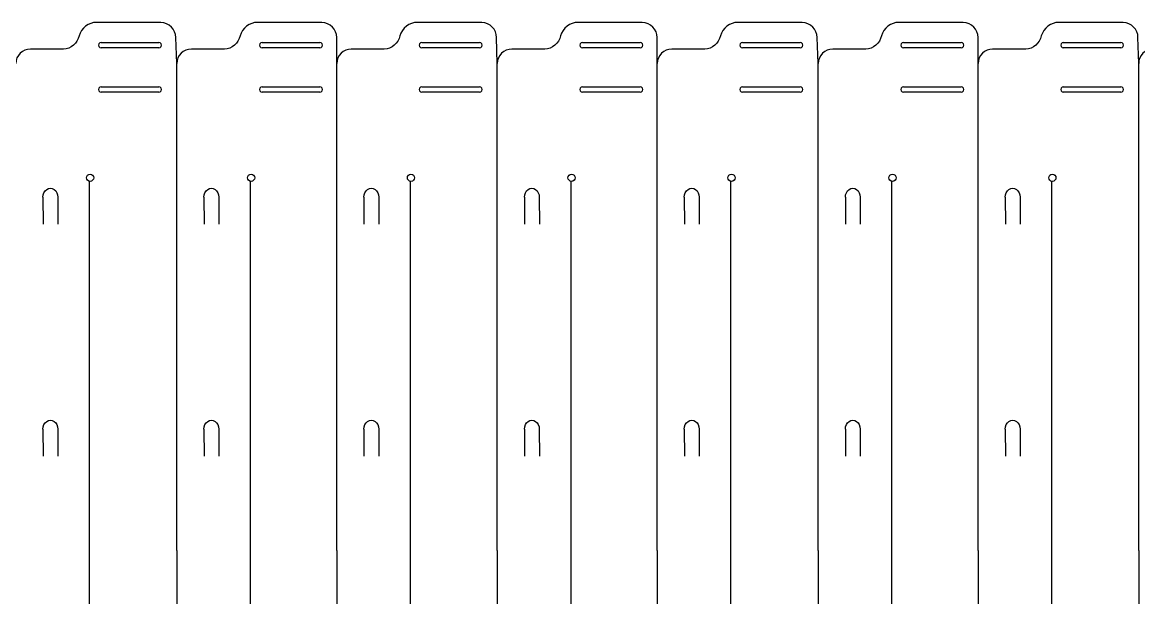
# Model space of a CAD drawing. Extents: x 7 to 1091, y 28 to 643.
# Drawn here: x 388.5 to 766.1, y 448.2 to 642.8 of the extents above; entities that cross this region are included whole.
import ezdxf

# ---------------------------------------------------------------- set-up
doc = ezdxf.new("R2010")
doc.units = 0
doc.layers.add('Layer_1', color=7, linetype='CONTINUOUS')

msp = doc.modelspace()

# ---------------------------------------------------------------- linework, layer by layer
at = {"layer": 'Layer_1', "color": 7}
for p, q in [((435.365313, 642.707316), (413.608599, 642.751316)), ((489.816722, 642.707316), (468.060008, 642.751316)), ((543.898402, 642.707316), (522.141688, 642.751316)), ((598.213392, 642.707316), (576.456678, 642.751316)), ((652.295072, 642.707316), (630.538358, 642.751316)), ((706.756508, 642.707316), (684.999794, 642.751316)), ((760.838188, 642.707316), (739.081474, 642.751316)), ((440.782763, 628.839657), (440.408192, 637.645361)), ((494.864443, 628.839657), (494.85968, 637.645361)), ((549.179433, 628.839657), (548.941281, 637.645361)), ((603.261112, 628.839657), (603.25635, 637.645361)), ((657.722549, 628.839657), (657.337951, 637.645361)), ((711.804229, 628.839657), (711.799466, 637.645361)), ((766.119219, 628.839657), (765.881067, 637.645361)), ((402.436013, 633.747043), (391.246545, 633.744397)), ((456.887421, 633.747043), (445.697954, 633.744397)), ((510.969101, 633.747043), (499.779634, 633.744397)), ((565.284091, 633.747043), (554.094624, 633.744397)), ((619.365771, 633.747043), (608.176304, 633.744397)), ((673.827207, 633.747043), (662.63774, 633.744397)), ((727.908887, 633.747043), (716.71942, 633.744397)), ((440.782763, 464.129938), (440.782763, 628.839657)), ((494.864443, 464.129938), (494.864443, 628.839657)), ((549.179433, 464.129938), (549.179433, 628.839657)), ((603.261112, 464.129938), (603.261112, 628.839657)), ((657.722549, 464.129933), (657.722549, 628.839657)), ((711.804229, 464.129933), (711.804229, 628.839657)), ((766.119219, 464.129936), (766.119219, 628.839657)), ((411.275689, 338.877112), (411.275689, 589.063336)), ((411.454415, 591.441094), (411.454415, 591.441094)), ((465.727098, 338.877115), (465.727098, 589.063336)), ((465.905824, 591.441094), (465.905824, 591.441094)), ((519.808778, 338.877115), (519.808778, 589.063336)), ((519.987504, 591.441094), (519.987504, 591.441094)), ((574.123767, 338.877115), (574.123767, 589.063336)), ((574.302493, 591.441094), (574.302493, 591.441094)), ((628.205447, 338.877115), (628.205447, 589.063336)), ((628.384173, 591.441094), (628.384173, 591.441094)), ((682.666884, 338.877109), (682.666884, 589.063336)), ((682.84561, 591.441094), (682.84561, 591.441094)), ((736.748564, 338.877112), (736.748564, 589.063336)), ((736.92729, 591.441094), (736.92729, 591.441094)), ((440.782763, 464.129938), (440.782763, 276.181843)), ((494.864443, 464.129938), (494.864443, 276.181843)), ((549.179433, 464.129938), (549.179433, 276.181843)), ((603.261112, 464.129938), (603.261112, 276.181843)), ((657.722549, 464.129933), (657.722549, 276.18184)), ((711.804229, 464.129933), (711.804229, 276.18184)), ((766.119219, 464.129936), (766.119219, 276.18184))]:
    msp.add_line(p, q, dxfattribs=at)
at = {"layer": 'Layer_1', "color": 1}
for p, q in [((415.163794, 635.992323), (434.663797, 635.992323)), ((469.615203, 635.992323), (489.115206, 635.992323)), ((523.696883, 635.992323), (543.196886, 635.992323)), ((578.011872, 635.992323), (597.511875, 635.992323)), ((632.093552, 635.992323), (651.593555, 635.992323)), ((686.554989, 635.992323), (706.054992, 635.992323)), ((740.636669, 635.992323), (760.136672, 635.992323)), ((434.663797, 634.192336), (415.163794, 634.192336)), ((489.115206, 634.192336), (469.615202, 634.192336)), ((543.196886, 634.192336), (523.696883, 634.192336)), ((597.511875, 634.192336), (578.011872, 634.192336)), ((651.593555, 634.192336), (632.093552, 634.192336)), ((706.054992, 634.192336), (686.554989, 634.192336)), ((760.136672, 634.192336), (740.636669, 634.192336)), ((415.163794, 620.992327), (434.663797, 620.992327)), ((469.615203, 620.992327), (489.115206, 620.992327)), ((523.696883, 620.992327), (543.196886, 620.992327)), ((578.011872, 620.992327), (597.511875, 620.992327)), ((632.093552, 620.992327), (651.593555, 620.992327)), ((686.554989, 620.992327), (706.054992, 620.992327)), ((740.636669, 620.992327), (760.136672, 620.992327)), ((434.663797, 619.19234), (415.163794, 619.19234)), ((489.115206, 619.19234), (469.615202, 619.19234)), ((543.196886, 619.19234), (523.696883, 619.19234)), ((597.511875, 619.19234), (578.011872, 619.19234)), ((651.593555, 619.19234), (632.093552, 619.19234)), ((706.054992, 619.19234), (686.554989, 619.19234)), ((760.136672, 619.19234), (740.636669, 619.19234)), ((395.512025, 583.644035), (395.558777, 574.519323)), ((400.541728, 583.643611), (400.565276, 574.518317)), ((449.963434, 583.644035), (450.010186, 574.519323)), ((454.993137, 583.643611), (455.016685, 574.518317)), ((504.045114, 583.644035), (504.091866, 574.519323)), ((509.074817, 583.643611), (509.098365, 574.518317)), ((558.360104, 583.644035), (558.406856, 574.519323)), ((563.389806, 583.643611), (563.413354, 574.518317)), ((612.441784, 583.644035), (612.488536, 574.519323)), ((617.471486, 583.643611), (617.495034, 574.518317)), ((666.90322, 583.644035), (666.949972, 574.519323)), ((671.932923, 583.643611), (671.956471, 574.518317)), ((720.9849, 583.644035), (721.031652, 574.519323)), ((726.014603, 583.643611), (726.038151, 574.518317)), ((395.512025, 505.231549), (395.558777, 496.106845)), ((400.541728, 505.231179), (400.565276, 496.10584)), ((449.963434, 505.231549), (450.010186, 496.106848)), ((454.993137, 505.231179), (455.016685, 496.105842)), ((504.045114, 505.231549), (504.091866, 496.106848)), ((509.074817, 505.231179), (509.098365, 496.105842)), ((558.360104, 505.231549), (558.406856, 496.106848)), ((563.389806, 505.231179), (563.413354, 496.105842)), ((612.441784, 505.231549), (612.488536, 496.106848)), ((617.471486, 505.231179), (617.495034, 496.105842)), ((666.90322, 505.231554), (666.949972, 496.106842)), ((671.932923, 505.231184), (671.956471, 496.105837)), ((720.9849, 505.231554), (721.031652, 496.106842)), ((726.014603, 505.231184), (726.038151, 496.105837))]:
    msp.add_line(p, q, dxfattribs=at)
at = {"layer": 'Layer_1', "color": 7}
for points in [[(413.608599, 642.751316), (410.991923, 642.774864), (408.40025, 640.850708), (407.720747, 638.177888)], [(440.408192, 637.645361), (440.408192, 640.415363), (438.177966, 642.645562), (435.365313, 642.707316)], [(468.060008, 642.751316), (465.443332, 642.774864), (462.851659, 640.850708), (462.172156, 638.177888)], [(494.85968, 637.645361), (494.85968, 640.415363), (492.629455, 642.645562), (489.816801, 642.707316)], [(522.141688, 642.751316), (519.525012, 642.774864), (516.933339, 640.850708), (516.253836, 638.177888)], [(548.941281, 637.645361), (548.941281, 640.415363), (546.711055, 642.645562), (543.898402, 642.707316)], [(576.456678, 642.751316), (573.840001, 642.774864), (571.248328, 640.850708), (570.568825, 638.177888)], [(603.25635, 637.645361), (603.25635, 640.415363), (601.026124, 642.645562), (598.213471, 642.707316)], [(630.538358, 642.751316), (627.921681, 642.774864), (625.330008, 640.850708), (624.650505, 638.177888)], [(657.337951, 637.645361), (657.337951, 640.415363), (655.107725, 642.645562), (652.295072, 642.707316)], [(684.999794, 642.751316), (682.383118, 642.774864), (679.791445, 640.850708), (679.111942, 638.177888)], [(711.799466, 637.645361), (711.799466, 640.415363), (709.569241, 642.645562), (706.756588, 642.707316)], [(739.081474, 642.751316), (736.464798, 642.774864), (733.873125, 640.850708), (733.193622, 638.177888)], [(765.881067, 637.645361), (765.881067, 640.415363), (763.650841, 642.645562), (760.838188, 642.707316)], [(407.720747, 638.177888), (407.162132, 635.7252), (404.942331, 633.715716), (402.436013, 633.747043)], [(462.172156, 638.177888), (461.613541, 635.7252), (459.39374, 633.715716), (456.887421, 633.747043)], [(516.253836, 638.177888), (515.695221, 635.7252), (513.47542, 633.715716), (510.969101, 633.747043)], [(570.568825, 638.177888), (570.010211, 635.7252), (567.790409, 633.715716), (565.284091, 633.747043)], [(624.650505, 638.177888), (624.091891, 635.7252), (621.872089, 633.715716), (619.365771, 633.747043)], [(679.111942, 638.177888), (678.553327, 635.7252), (676.333526, 633.715716), (673.827207, 633.747043)], [(733.193622, 638.177888), (732.635007, 635.7252), (730.415206, 633.715716), (727.908887, 633.747043)], [(391.332641, 633.720717), (388.561765, 633.720717), (386.331354, 631.543963), (386.331354, 628.839657)], [(445.784049, 633.720717), (443.013174, 633.720717), (440.782763, 631.543963), (440.782763, 628.839657)], [(499.865729, 633.720717), (497.094854, 633.720717), (494.864443, 631.543963), (494.864443, 628.839657)], [(554.180719, 633.720717), (551.409844, 633.720717), (549.179432, 631.543963), (549.179432, 628.839657)], [(608.262399, 633.720717), (605.491524, 633.720717), (603.261112, 631.543963), (603.261112, 628.839657)], [(662.723835, 633.720717), (659.95296, 633.720717), (657.722549, 631.543963), (657.722549, 628.839657)], [(716.805515, 633.720717), (714.03464, 633.720717), (711.804229, 631.543963), (711.804229, 628.839657)], [(771.120505, 633.720717), (768.34963, 633.720717), (766.119219, 631.543963), (766.119219, 628.839657)], [(410.230823, 590.217502), (410.230823, 590.541987), (410.359728, 590.853243), (410.589201, 591.082689)], [(411.454415, 588.993936), (410.778642, 588.993936), (410.230823, 589.541729), (410.230823, 590.217502)], [(410.589201, 591.082716), (410.818674, 591.312189), (411.129877, 591.441094), (411.454415, 591.441094)], [(411.454415, 591.441094), (412.130161, 591.441094), (412.67798, 590.893274), (412.67798, 590.217502)], [(412.67798, 590.217502), (412.677954, 589.541756), (412.130161, 588.993936), (411.454415, 588.993936)], [(464.682231, 590.217502), (464.682231, 590.541987), (464.811136, 590.853243), (465.04061, 591.082689)], [(465.905824, 588.993936), (465.230051, 588.993936), (464.682231, 589.541729), (464.682231, 590.217502)], [(465.04061, 591.082716), (465.270083, 591.312189), (465.581286, 591.441094), (465.905824, 591.441094)], [(465.905824, 591.441094), (466.581569, 591.441094), (467.129389, 590.893274), (467.129389, 590.217502)], [(467.129389, 590.217502), (467.129363, 589.541756), (466.581569, 588.993936), (465.905824, 588.993936)], [(518.763911, 590.217502), (518.763911, 590.541987), (518.892816, 590.853243), (519.12229, 591.082689)], [(519.987504, 588.993936), (519.311731, 588.993936), (518.763911, 589.541729), (518.763911, 590.217502)], [(519.12229, 591.082716), (519.351763, 591.312189), (519.662966, 591.441094), (519.987504, 591.441094)], [(519.987504, 591.441094), (520.663249, 591.441094), (521.211069, 590.893274), (521.211069, 590.217502)], [(521.211069, 590.217502), (521.211043, 589.541756), (520.663249, 588.993936), (519.987504, 588.993936)], [(573.078901, 590.217502), (573.078901, 590.541987), (573.207806, 590.853243), (573.437279, 591.082689)], [(574.302493, 588.993936), (573.626721, 588.993936), (573.078901, 589.541729), (573.078901, 590.217502)], [(573.437279, 591.082716), (573.666752, 591.312189), (573.977955, 591.441094), (574.302493, 591.441094)], [(574.302493, 591.441094), (574.978239, 591.441094), (575.526059, 590.893274), (575.526059, 590.217502)], [(575.526059, 590.217502), (575.526032, 589.541756), (574.978239, 588.993936), (574.302493, 588.993936)], [(627.160581, 590.217502), (627.160581, 590.541987), (627.289486, 590.853243), (627.518959, 591.082689)], [(628.384173, 588.993936), (627.708401, 588.993936), (627.160581, 589.541729), (627.160581, 590.217502)], [(627.518959, 591.082716), (627.748432, 591.312189), (628.059635, 591.441094), (628.384173, 591.441094)], [(628.384173, 591.441094), (629.059919, 591.441094), (629.607739, 590.893274), (629.607739, 590.217502)], [(629.607739, 590.217502), (629.607712, 589.541756), (629.059919, 588.993936), (628.384173, 588.993936)], [(681.622017, 590.217502), (681.622017, 590.541987), (681.750923, 590.853243), (681.980396, 591.082689)], [(682.84561, 588.993936), (682.169837, 588.993936), (681.622017, 589.541729), (681.622017, 590.217502)], [(681.980396, 591.082716), (682.209869, 591.312189), (682.521072, 591.441094), (682.84561, 591.441094)], [(682.84561, 591.441094), (683.521355, 591.441094), (684.069175, 590.893274), (684.069175, 590.217502)], [(684.069175, 590.217502), (684.069149, 589.541756), (683.521355, 588.993936), (682.84561, 588.993936)], [(735.703697, 590.217502), (735.703697, 590.541987), (735.832603, 590.853243), (736.062076, 591.082689)], [(736.92729, 588.993936), (736.251517, 588.993936), (735.703697, 589.541729), (735.703697, 590.217502)], [(736.062076, 591.082716), (736.291549, 591.312189), (736.602752, 591.441094), (736.92729, 591.441094)], [(736.92729, 591.441094), (737.603035, 591.441094), (738.150855, 590.893274), (738.150855, 590.217502)], [(738.150855, 590.217502), (738.150829, 589.541756), (737.603035, 588.993936), (736.92729, 588.993936)]]:
    msp.add_open_spline(points, degree=3, dxfattribs=at)
at = {"layer": 'Layer_1', "color": 1}
for points in [[(414.384358, 635.542346), (414.223597, 635.263873), (414.223597, 634.920814), (414.384358, 634.64234)], [(415.163794, 635.992323), (414.842246, 635.992323), (414.545119, 635.82082), (414.384358, 635.54232)], [(414.384358, 634.64234), (414.545119, 634.363839), (414.842246, 634.192336), (415.163794, 634.192336)], [(435.443207, 635.542346), (435.282446, 635.82082), (434.985319, 635.99235), (434.663797, 635.99235)], [(434.663797, 634.192336), (434.985319, 634.192336), (435.282446, 634.363866), (435.443207, 634.64234)], [(435.443207, 634.64234), (435.603994, 634.920787), (435.603994, 635.263873), (435.443207, 635.54232)], [(468.835766, 635.542346), (468.675006, 635.263873), (468.675006, 634.920814), (468.835766, 634.64234)], [(469.615203, 635.992323), (469.293654, 635.992323), (468.996527, 635.82082), (468.835766, 635.54232)], [(468.835766, 634.64234), (468.996527, 634.363839), (469.293654, 634.192336), (469.615202, 634.192336)], [(489.894615, 635.542346), (489.733855, 635.82082), (489.436728, 635.99235), (489.115206, 635.99235)], [(489.115206, 634.192336), (489.436728, 634.192336), (489.733855, 634.363866), (489.894615, 634.64234)], [(489.894615, 634.64234), (490.055403, 634.920787), (490.055403, 635.263873), (489.894615, 635.54232)], [(522.917446, 635.542346), (522.756686, 635.263873), (522.756686, 634.920814), (522.917446, 634.64234)], [(523.696883, 635.992323), (523.375334, 635.992323), (523.078207, 635.82082), (522.917446, 635.54232)], [(522.917446, 634.64234), (523.078207, 634.363839), (523.375334, 634.192336), (523.696883, 634.192336)], [(543.976295, 635.542346), (543.815535, 635.82082), (543.518407, 635.99235), (543.196886, 635.99235)], [(543.196886, 634.192336), (543.518407, 634.192336), (543.815535, 634.363866), (543.976295, 634.64234)], [(543.976295, 634.64234), (544.137083, 634.920787), (544.137083, 635.263873), (543.976295, 635.54232)], [(577.232436, 635.542346), (577.071675, 635.263873), (577.071675, 634.920814), (577.232436, 634.64234)], [(578.011872, 635.992323), (577.690324, 635.992323), (577.393197, 635.82082), (577.232436, 635.54232)], [(577.232436, 634.64234), (577.393197, 634.363839), (577.690324, 634.192336), (578.011872, 634.192336)], [(598.291285, 635.542346), (598.130524, 635.82082), (597.833397, 635.99235), (597.511875, 635.99235)], [(597.511875, 634.192336), (597.833397, 634.192336), (598.130524, 634.363866), (598.291285, 634.64234)], [(598.291285, 634.64234), (598.452072, 634.920787), (598.452072, 635.263873), (598.291285, 635.54232)], [(631.314116, 635.542346), (631.153355, 635.263873), (631.153355, 634.920814), (631.314116, 634.64234)], [(632.093552, 635.992323), (631.772004, 635.992323), (631.474877, 635.82082), (631.314116, 635.54232)], [(631.314116, 634.64234), (631.474877, 634.363839), (631.772004, 634.192336), (632.093552, 634.192336)], [(652.372965, 635.542346), (652.212204, 635.82082), (651.915077, 635.99235), (651.593555, 635.99235)], [(651.593555, 634.192336), (651.915077, 634.192336), (652.212204, 634.363866), (652.372965, 634.64234)], [(652.372965, 634.64234), (652.533752, 634.920787), (652.533752, 635.263873), (652.372965, 635.54232)], [(685.775553, 635.542346), (685.614792, 635.263873), (685.614792, 634.920814), (685.775553, 634.64234)], [(686.554989, 635.992323), (686.23344, 635.992323), (685.936313, 635.82082), (685.775553, 635.54232)], [(685.775553, 634.64234), (685.936313, 634.363839), (686.23344, 634.192336), (686.554989, 634.192336)], [(706.834401, 635.542346), (706.673641, 635.82082), (706.376514, 635.99235), (706.054992, 635.99235)], [(706.054992, 634.192336), (706.376514, 634.192336), (706.673641, 634.363866), (706.834401, 634.64234)], [(706.834401, 634.64234), (706.995189, 634.920787), (706.995189, 635.263873), (706.834401, 635.54232)], [(739.857233, 635.542346), (739.696472, 635.263873), (739.696472, 634.920814), (739.857233, 634.64234)], [(740.636669, 635.992323), (740.31512, 635.992323), (740.017993, 635.82082), (739.857232, 635.54232)], [(739.857233, 634.64234), (740.017993, 634.363839), (740.31512, 634.192336), (740.636669, 634.192336)], [(760.916081, 635.542346), (760.755321, 635.82082), (760.458194, 635.99235), (760.136672, 635.99235)], [(760.136672, 634.192336), (760.458194, 634.192336), (760.755321, 634.363866), (760.916081, 634.64234)], [(760.916081, 634.64234), (761.076869, 634.920787), (761.076869, 635.263873), (760.916081, 635.54232)], [(414.384358, 620.54235), (414.223597, 620.263876), (414.223597, 619.920817), (414.384358, 619.642343)], [(415.163794, 620.992327), (414.842246, 620.992327), (414.545119, 620.820824), (414.384358, 620.542324)], [(414.384358, 619.642343), (414.545119, 619.363843), (414.842246, 619.19234), (415.163794, 619.19234)], [(435.443207, 620.54235), (435.282446, 620.820824), (434.985319, 620.992353), (434.663797, 620.992353)], [(434.663797, 619.19234), (434.985319, 619.19234), (435.282446, 619.363869), (435.443207, 619.642343)], [(435.443207, 619.642343), (435.603994, 619.920791), (435.603994, 620.263876), (435.443207, 620.542324)], [(468.835766, 620.54235), (468.675006, 620.263876), (468.675006, 619.920817), (468.835766, 619.642343)], [(469.615203, 620.992327), (469.293654, 620.992327), (468.996527, 620.820824), (468.835766, 620.542324)], [(468.835766, 619.642343), (468.996527, 619.363843), (469.293654, 619.19234), (469.615202, 619.19234)], [(489.894615, 620.54235), (489.733855, 620.820824), (489.436728, 620.992353), (489.115206, 620.992353)], [(489.115206, 619.19234), (489.436728, 619.19234), (489.733855, 619.363869), (489.894615, 619.642343)], [(489.894615, 619.642343), (490.055403, 619.920791), (490.055403, 620.263876), (489.894615, 620.542324)], [(522.917446, 620.54235), (522.756686, 620.263876), (522.756686, 619.920817), (522.917446, 619.642343)], [(523.696883, 620.992327), (523.375334, 620.992327), (523.078207, 620.820824), (522.917446, 620.542324)], [(522.917446, 619.642343), (523.078207, 619.363843), (523.375334, 619.19234), (523.696883, 619.19234)], [(543.976295, 620.54235), (543.815535, 620.820824), (543.518407, 620.992353), (543.196886, 620.992353)], [(543.196886, 619.19234), (543.518407, 619.19234), (543.815535, 619.363869), (543.976295, 619.642343)], [(543.976295, 619.642343), (544.137083, 619.920791), (544.137083, 620.263876), (543.976295, 620.542324)], [(577.232436, 620.54235), (577.071675, 620.263876), (577.071675, 619.920817), (577.232436, 619.642343)], [(578.011872, 620.992327), (577.690324, 620.992327), (577.393197, 620.820824), (577.232436, 620.542324)], [(577.232436, 619.642343), (577.393197, 619.363843), (577.690324, 619.19234), (578.011872, 619.19234)], [(598.291285, 620.54235), (598.130524, 620.820824), (597.833397, 620.992353), (597.511875, 620.992353)], [(597.511875, 619.19234), (597.833397, 619.19234), (598.130524, 619.363869), (598.291285, 619.642343)], [(598.291285, 619.642343), (598.452072, 619.920791), (598.452072, 620.263876), (598.291285, 620.542324)], [(631.314116, 620.54235), (631.153355, 620.263876), (631.153355, 619.920817), (631.314116, 619.642343)], [(632.093552, 620.992327), (631.772004, 620.992327), (631.474877, 620.820824), (631.314116, 620.542324)], [(631.314116, 619.642343), (631.474877, 619.363843), (631.772004, 619.19234), (632.093552, 619.19234)], [(652.372965, 620.54235), (652.212204, 620.820824), (651.915077, 620.992353), (651.593555, 620.992353)], [(651.593555, 619.19234), (651.915077, 619.19234), (652.212204, 619.363869), (652.372965, 619.642343)], [(652.372965, 619.642343), (652.533752, 619.920791), (652.533752, 620.263876), (652.372965, 620.542324)], [(685.775553, 620.54235), (685.614792, 620.263876), (685.614792, 619.920817), (685.775553, 619.642343)], [(686.554989, 620.992327), (686.23344, 620.992327), (685.936313, 620.820824), (685.775553, 620.542324)], [(685.775553, 619.642343), (685.936313, 619.363843), (686.23344, 619.19234), (686.554989, 619.19234)], [(706.834401, 620.54235), (706.673641, 620.820824), (706.376514, 620.992353), (706.054992, 620.992353)], [(706.054992, 619.19234), (706.376514, 619.19234), (706.673641, 619.363869), (706.834401, 619.642343)], [(706.834401, 619.642343), (706.995189, 619.920791), (706.995189, 620.263876), (706.834401, 620.542324)], [(739.857233, 620.54235), (739.696472, 620.263876), (739.696472, 619.920817), (739.857233, 619.642343)], [(740.636669, 620.992327), (740.31512, 620.992327), (740.017993, 620.820824), (739.857232, 620.542324)], [(739.857233, 619.642343), (740.017993, 619.363843), (740.31512, 619.19234), (740.636669, 619.19234)], [(760.916081, 620.54235), (760.755321, 620.820824), (760.458194, 620.992353), (760.136672, 620.992353)], [(760.136672, 619.19234), (760.458194, 619.19234), (760.755321, 619.363869), (760.916081, 619.642343)], [(760.916081, 619.642343), (761.076869, 619.920791), (761.076869, 620.263876), (760.916081, 620.542324)], [(395.512025, 583.645331), (395.512025, 584.718243), (395.991371, 585.709637), (396.769511, 586.246079)], [(396.769511, 586.246079), (397.547624, 586.782549), (398.506315, 586.782549), (399.284455, 586.246079)], [(399.284455, 586.246079), (400.062568, 585.709637), (400.541728, 584.718216), (400.541728, 583.645305)], [(449.963434, 583.645331), (449.963434, 584.718243), (450.44278, 585.709637), (451.220919, 586.246079)], [(451.220919, 586.246079), (451.999033, 586.782549), (452.957724, 586.782549), (453.735863, 586.246079)], [(453.735863, 586.246079), (454.513976, 585.709637), (454.993137, 584.718216), (454.993137, 583.645305)], [(504.045114, 583.645331), (504.045114, 584.718243), (504.52446, 585.709637), (505.302599, 586.246079)], [(505.302599, 586.246079), (506.080713, 586.782549), (507.039404, 586.782549), (507.817543, 586.246079)], [(507.817543, 586.246079), (508.595656, 585.709637), (509.074817, 584.718216), (509.074817, 583.645305)], [(558.360104, 583.645331), (558.360104, 584.718243), (558.839449, 585.709637), (559.617589, 586.246079)], [(559.617589, 586.246079), (560.395702, 586.782549), (561.354393, 586.782549), (562.132533, 586.246079)], [(562.132533, 586.246079), (562.910646, 585.709637), (563.389806, 584.718216), (563.389806, 583.645305)], [(612.441784, 583.645331), (612.441784, 584.718243), (612.921129, 585.709637), (613.699269, 586.246079)], [(613.699269, 586.246079), (614.477382, 586.782549), (615.436073, 586.782549), (616.214213, 586.246079)], [(616.214213, 586.246079), (616.992326, 585.709637), (617.471486, 584.718216), (617.471486, 583.645305)], [(666.90322, 583.645331), (666.90322, 584.718243), (667.382566, 585.709637), (668.160705, 586.246079)], [(668.160705, 586.246079), (668.938819, 586.782549), (669.89751, 586.782549), (670.675649, 586.246079)], [(670.675649, 586.246079), (671.453763, 585.709637), (671.932923, 584.718216), (671.932923, 583.645305)], [(720.9849, 583.645331), (720.9849, 584.718243), (721.464246, 585.709637), (722.242385, 586.246079)], [(722.242385, 586.246079), (723.020499, 586.782549), (723.97919, 586.782549), (724.757329, 586.246079)], [(724.757329, 586.246079), (725.535443, 585.709637), (726.014603, 584.718216), (726.014603, 583.645305)], [(395.512025, 505.232872), (395.512025, 506.305784), (395.991371, 507.297151), (396.769511, 507.83362)], [(396.769511, 507.83362), (397.547624, 508.370063), (398.506315, 508.370063), (399.284455, 507.83362)], [(399.284455, 507.83362), (400.062568, 507.297151), (400.541728, 506.305731), (400.541728, 505.232819)], [(449.963434, 505.232872), (449.963434, 506.305784), (450.44278, 507.297151), (451.220919, 507.83362)], [(451.220919, 507.83362), (451.999033, 508.370063), (452.957724, 508.370063), (453.735863, 507.83362)], [(453.735863, 507.83362), (454.513976, 507.297151), (454.993137, 506.305731), (454.993137, 505.232819)], [(504.045114, 505.232872), (504.045114, 506.305784), (504.52446, 507.297151), (505.302599, 507.83362)], [(505.302599, 507.83362), (506.080713, 508.370063), (507.039404, 508.370063), (507.817543, 507.83362)], [(507.817543, 507.83362), (508.595656, 507.297151), (509.074817, 506.305731), (509.074817, 505.232819)], [(558.360104, 505.232872), (558.360104, 506.305784), (558.839449, 507.297151), (559.617589, 507.83362)], [(559.617589, 507.83362), (560.395702, 508.370063), (561.354393, 508.370063), (562.132533, 507.83362)], [(562.132533, 507.83362), (562.910646, 507.297151), (563.389806, 506.305731), (563.389806, 505.232819)], [(612.441784, 505.232872), (612.441784, 506.305784), (612.921129, 507.297151), (613.699269, 507.83362)], [(613.699269, 507.83362), (614.477382, 508.370063), (615.436073, 508.370063), (616.214213, 507.83362)], [(616.214213, 507.83362), (616.992326, 507.297151), (617.471486, 506.305731), (617.471486, 505.232819)], [(666.90322, 505.232877), (666.90322, 506.305789), (667.382566, 507.297156), (668.160705, 507.833626)], [(668.160705, 507.833626), (668.938819, 508.370068), (669.89751, 508.370068), (670.675649, 507.833626)], [(670.675649, 507.833626), (671.453763, 507.297156), (671.932923, 506.305736), (671.932923, 505.232824)], [(720.9849, 505.232877), (720.9849, 506.305789), (721.464246, 507.297156), (722.242385, 507.833626)], [(722.242385, 507.833626), (723.020499, 508.370068), (723.97919, 508.370068), (724.757329, 507.833626)], [(724.757329, 507.833626), (725.535443, 507.297156), (726.014603, 506.305736), (726.014603, 505.232824)]]:
    msp.add_open_spline(points, degree=3, dxfattribs=at)

doc.saveas('drawing.dxf')
